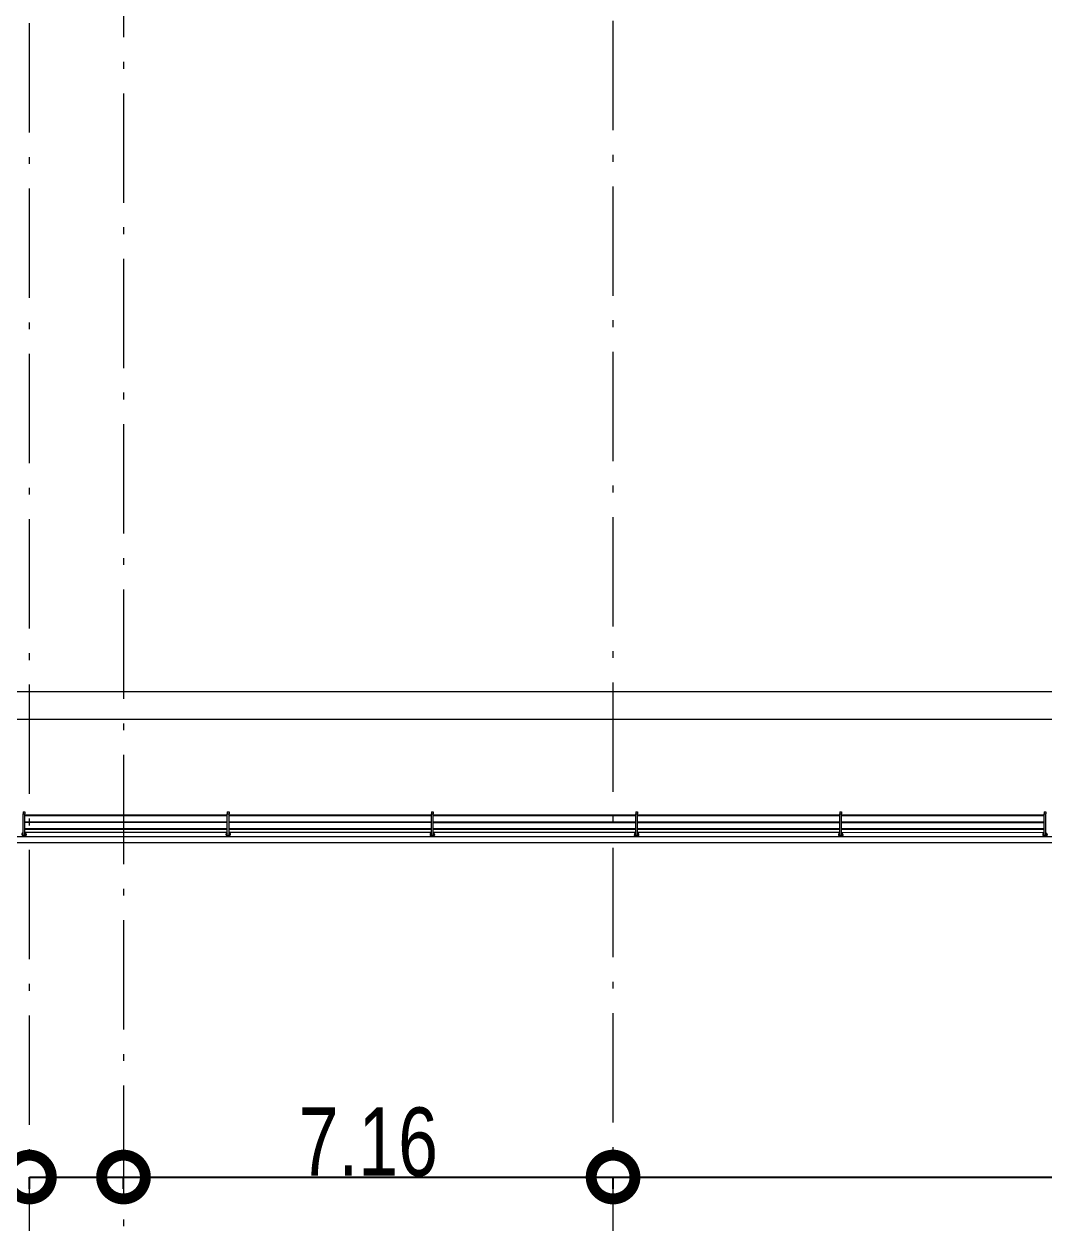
# Model space of a CAD drawing. Header units: metres. Extents: x -55 to 260, y -121 to 64.
# Drawn here: x -12.27 to 2.67, y -106.75 to -89.19 of the extents above; entities that cross this region are included whole.
import ezdxf

# ---------------------------------------------------------------- set-up
doc = ezdxf.new("R2010")
doc.units = ezdxf.units.M
doc.linetypes.add('01_Grid', pattern=[2.32, 1.6, -0.36, 0, -0.36])
for name, color, linetype, lineweight in [('0-1', 7, 'Continuous', 5), ('03EJES-1', 1, '01_Grid', 5), ('31COTAS', 1, 'Continuous', 5), ('46BANQ-1', 253, 'Continuous', 5), ('55BARANDAL-1', 253, 'Continuous', 5)]:
    doc.layers.add(name, color=color, linetype=linetype, lineweight=lineweight)
doc.styles.add('Arial_1', font='arial.ttf', dxfattribs={"width": 0.75, "height": 1})
doc.dimstyles.new('Standard__0_00_', dxfattribs={"dimscale": 0.3048, "dimtxt": 1.020259, "dimasz": 4.199475, "dimexe": 0, "dimexo": 1.312336, "dimgap": 0, "dimtad": 1, "dimrnd": 0.01, "dimzin": 0, "dimdsep": 46, "dimtxsty": 'Arial_1', "dimblk1": 'DOTSMALL', "dimblk2": 'DOTSMALL', "dimsah": 1, "dimcen": 0.09, "dimazin": 0, "dimtfac": 1, "dimtdec": 4, "dimtix": 1, "dimtmove": 0, "dimatfit": 3, "dimfxl": 1, "dimtvp": 1, "dimtolj": 1, "dimtzin": 0, "dimarcsym": 2})
doc.dimstyles.new('Standard__0_00__1', dxfattribs={"dimscale": 0.3048, "dimtxt": 1.020259, "dimasz": 4.199475, "dimexe": 0, "dimexo": 1.312336, "dimgap": 0, "dimtad": 1, "dimrnd": 0.01, "dimzin": 0, "dimdsep": 46, "dimtxsty": 'Arial_1', "dimblk1": 'DOTSMALL', "dimblk2": 'DOTSMALL', "dimsah": 1, "dimcen": 0.09, "dimazin": 0, "dimtfac": 1, "dimtdec": 4, "dimtix": 1, "dimtmove": 1, "dimatfit": 3, "dimfxl": 1, "dimtvp": 1, "dimtolj": 1, "dimtzin": 0, "dimarcsym": 2})

# ---------------------------------------------------------------- blocks, each defined once
blk = doc.blocks.new('Railing - Wire Post - Chainlink 2-V341-A1 _ A700')
at = {"layer": '55BARANDAL-1'}
for p, q in [((-0.331, 0.013), (-0.331, -0.012)), ((-0.331, 0.013), (-0.317, 0.013)), ((-0.317, 0.013), (-0.311, 0.013)), ((-0.311, 0.013), (-0.304, 0.013)), ((-0.304, 0.013), (-0.304, -0.012)), ((0.013, 0.013), (-0.304, 0.013)), ((0.013, -0.012), (0.013, 0.013)), ((-0.331, -0.012), (-0.317, -0.012)), ((-0.317, -0.012), (-0.311, -0.012)), ((-0.311, -0.012), (-0.304, -0.012)), ((0.013, -0.012), (-0.304, -0.012))]:
    blk.add_line(p, q, dxfattribs=at)
for radius, start, end in [(0.0301, 206.3748, 2.2872), (0.0301, 206.3748, 2.2872), (0.0301, 2.2872, 148.7371), (0.0301, 2.2872, 148.7371), (0.0251, 0, 150), (0.0251, 135, 150), (0.0251, 210, 0), (0.0251, 210, 0), (0.0251, 90, 148.3274), (0.0251, 60, 120), (0.0251, 270, 90), (0.0251, 0, 45), (0.0301, 336.4472, 2.2872), (0.0301, 336.4472, 2.2872), (0.0301, 336.4472, 2.2872), (0.0301, 336.4472, 2.2872), (0.0301, 336.4472, 2.2872), (0.0301, 336.4472, 2.2872), (0.0301, 336.4472, 2.2872), (0.0301, 336.4472, 2.2872), (0.0301, 336.4472, 2.2872), (0.0301, 336.4472, 2.2872), (0.0301, 2.2872, 16.9322), (0.0301, 2.2872, 16.9322), (0.0301, 2.2872, 16.9322), (0.0301, 2.2872, 16.9322), (0.0301, 2.2872, 16.9322), (0.0301, 2.2872, 16.9322), (0.0301, 2.2872, 16.9322), (0.0301, 2.2872, 16.9322), (0.0301, 2.2872, 16.9322), (0.0301, 2.2872, 16.9322), (0.0251, 211.6726, 270)]:
    blk.add_arc((0, 0), radius, start, end, dxfattribs=at)
blk = doc.blocks.new('Railing - Wire Post - Chainlink 2-V342-A1 _ A700')
at = {"layer": '55BARANDAL-1'}
for p, q in [((-0.331, 0.013), (-0.331, -0.012)), ((-0.331, 0.013), (-0.317, 0.013)), ((-0.317, 0.013), (-0.311, 0.013)), ((-0.311, 0.013), (-0.304, 0.013)), ((-0.304, 0.013), (-0.304, -0.012)), ((0.013, 0.013), (-0.304, 0.013)), ((0.013, -0.012), (0.013, 0.013)), ((-0.331, -0.012), (-0.317, -0.012)), ((-0.317, -0.012), (-0.311, -0.012)), ((-0.311, -0.012), (-0.304, -0.012)), ((0.013, -0.012), (-0.304, -0.012))]:
    blk.add_line(p, q, dxfattribs=at)
for radius, start, end in [(0.0301, 206.3748, 2.2872), (0.0301, 206.3748, 2.2872), (0.0301, 2.2872, 148.7371), (0.0301, 2.2872, 148.7371), (0.0251, 0, 150), (0.0251, 0, 150), (0.0251, 210, 0), (0.0251, 210, 0), (0.0251, 90, 148.3274), (0.0251, 270, 90), (0.0301, 336.3846, 2.2872), (0.0301, 336.3846, 2.2872), (0.0301, 336.3846, 2.2872), (0.0301, 336.3846, 2.2872), (0.0301, 336.3846, 2.2872), (0.0301, 336.3846, 2.2872), (0.0301, 336.3846, 2.2872), (0.0301, 336.3846, 2.2872), (0.0301, 336.3846, 2.2872), (0.0301, 336.3846, 2.2872), (0.0301, 2.2872, 16.9322), (0.0301, 2.2872, 16.9322), (0.0301, 2.2872, 16.9322), (0.0301, 2.2872, 16.9322), (0.0301, 2.2872, 16.9322), (0.0301, 2.2872, 16.9322), (0.0301, 2.2872, 16.9322), (0.0301, 2.2872, 16.9322), (0.0301, 2.2872, 16.9322), (0.0301, 2.2872, 16.9322), (0.0251, 211.6726, 270)]:
    blk.add_arc((0, 0), radius, start, end, dxfattribs=at)
blk = doc.blocks.new('Railing - Wire Post - Chainlink 2-V343-A1 _ A700')
at = {"layer": '55BARANDAL-1'}
for p, q in [((-0.331, 0.013), (-0.331, -0.012)), ((-0.331, 0.013), (-0.317, 0.013)), ((-0.317, 0.013), (-0.311, 0.013)), ((-0.311, 0.013), (-0.304, 0.013)), ((-0.304, 0.013), (-0.304, -0.012)), ((0.013, 0.013), (-0.304, 0.013)), ((0.013, -0.012), (0.013, 0.013)), ((-0.331, -0.012), (-0.317, -0.012)), ((-0.317, -0.012), (-0.311, -0.012)), ((-0.311, -0.012), (-0.304, -0.012)), ((0.013, -0.012), (-0.304, -0.012))]:
    blk.add_line(p, q, dxfattribs=at)
for radius, start, end in [(0.0301, 206.3748, 2.2872), (0.0301, 206.3748, 2.2872), (0.0301, 2.2872, 148.7371), (0.0301, 2.2872, 148.7371), (0.0251, 0, 150), (0.0251, 0, 150), (0.0251, 210, 0), (0.0251, 210, 0), (0.0251, 90, 148.3274), (0.0251, 270, 90), (0.0301, 336.322, 2.2872), (0.0301, 336.322, 2.2872), (0.0301, 336.322, 2.2872), (0.0301, 336.322, 2.2872), (0.0301, 336.322, 2.2872), (0.0301, 336.322, 2.2872), (0.0301, 336.322, 2.2872), (0.0301, 336.322, 2.2872), (0.0301, 336.322, 2.2872), (0.0301, 336.322, 2.2872), (0.0301, 2.2872, 16.9322), (0.0301, 2.2872, 16.9322), (0.0301, 2.2872, 16.9322), (0.0301, 2.2872, 16.9322), (0.0301, 2.2872, 16.9322), (0.0301, 2.2872, 16.9322), (0.0301, 2.2872, 16.9322), (0.0301, 2.2872, 16.9322), (0.0301, 2.2872, 16.9322), (0.0301, 2.2872, 16.9322), (0.0251, 211.6726, 270)]:
    blk.add_arc((0, 0), radius, start, end, dxfattribs=at)
blk = doc.blocks.new('Railing - Wire Post - Chainlink 2-V344-A1 _ A700')
at = {"layer": '55BARANDAL-1'}
for p, q in [((-0.331, 0.013), (-0.331, -0.012)), ((-0.331, 0.013), (-0.317, 0.013)), ((-0.317, 0.013), (-0.311, 0.013)), ((-0.311, 0.013), (-0.304, 0.013)), ((-0.304, 0.013), (-0.304, -0.012)), ((0.013, 0.013), (-0.304, 0.013)), ((0.013, -0.012), (0.013, 0.013)), ((-0.331, -0.012), (-0.317, -0.012)), ((-0.317, -0.012), (-0.311, -0.012)), ((-0.311, -0.012), (-0.304, -0.012)), ((0.013, -0.012), (-0.304, -0.012))]:
    blk.add_line(p, q, dxfattribs=at)
for radius, start, end in [(0.0301, 206.3748, 2.2872), (0.0301, 206.3748, 2.2872), (0.0301, 2.2872, 148.7371), (0.0301, 2.2872, 148.7371), (0.0251, 0, 150), (0.0251, 0, 150), (0.0251, 210, 0), (0.0251, 210, 0), (0.0251, 90, 148.3274), (0.0251, 270, 90), (0.0301, 336.2594, 2.2872), (0.0301, 336.2594, 2.2872), (0.0301, 336.2594, 2.2872), (0.0301, 336.2594, 2.2872), (0.0301, 336.2594, 2.2872), (0.0301, 336.2594, 2.2872), (0.0301, 336.2594, 2.2872), (0.0301, 336.2594, 2.2872), (0.0301, 336.2594, 2.2872), (0.0301, 336.2594, 2.2872), (0.0301, 2.2872, 16.9322), (0.0301, 2.2872, 16.9322), (0.0301, 2.2872, 16.9322), (0.0301, 2.2872, 16.9322), (0.0301, 2.2872, 16.9322), (0.0301, 2.2872, 16.9322), (0.0301, 2.2872, 16.9322), (0.0301, 2.2872, 16.9322), (0.0301, 2.2872, 16.9322), (0.0301, 2.2872, 16.9322), (0.0251, 211.6726, 270)]:
    blk.add_arc((0, 0), radius, start, end, dxfattribs=at)
blk = doc.blocks.new('Railing - Wire Post - Chainlink 2-V345-A1 _ A700')
at = {"layer": '55BARANDAL-1'}
for p, q in [((-0.331, 0.012), (-0.317, 0.012)), ((-0.331, 0.012), (-0.331, -0.013)), ((-0.317, 0.012), (-0.311, 0.012)), ((-0.311, 0.012), (-0.304, 0.012)), ((-0.304, 0.012), (-0.304, -0.013)), ((0.013, 0.012), (-0.304, 0.012)), ((0.013, -0.013), (0.013, 0.012)), ((-0.331, -0.013), (-0.317, -0.013)), ((-0.317, -0.013), (-0.311, -0.013)), ((-0.311, -0.013), (-0.304, -0.013)), ((0.013, -0.013), (-0.304, -0.013))]:
    blk.add_line(p, q, dxfattribs=at)
for radius, start, end in [(0.0301, 206.3748, 2.2872), (0.0301, 206.3748, 2.2872), (0.0301, 2.2872, 148.7371), (0.0301, 2.2872, 148.7371), (0.0251, 0, 150), (0.0251, 0, 150), (0.0251, 210, 0), (0.0251, 210, 0), (0.0251, 90, 148.3274), (0.0251, 270, 90), (0.0301, 336.1968, 2.2872), (0.0301, 336.1968, 2.2872), (0.0301, 336.1968, 2.2872), (0.0301, 336.1968, 2.2872), (0.0301, 336.1968, 2.2872), (0.0301, 336.1968, 2.2872), (0.0301, 336.1968, 2.2872), (0.0301, 336.1968, 2.2872), (0.0301, 336.1968, 2.2872), (0.0301, 336.1968, 2.2872), (0.0301, 2.2872, 16.9322), (0.0301, 2.2872, 16.9322), (0.0301, 2.2872, 16.9322), (0.0301, 2.2872, 16.9322), (0.0301, 2.2872, 16.9322), (0.0301, 2.2872, 16.9322), (0.0301, 2.2872, 16.9322), (0.0301, 2.2872, 16.9322), (0.0301, 2.2872, 16.9322), (0.0301, 2.2872, 16.9322), (0.0251, 211.6726, 270)]:
    blk.add_arc((0, 0), radius, start, end, dxfattribs=at)
blk = doc.blocks.new('Railing - Wire Post - Chainlink 2-V346-A1 _ A700')
at = {"layer": '55BARANDAL-1'}
for p, q in [((-0.331, 0.012), (-0.317, 0.012)), ((-0.331, 0.012), (-0.331, -0.013)), ((-0.317, 0.012), (-0.311, 0.012)), ((-0.311, 0.012), (-0.304, 0.012)), ((-0.304, 0.012), (-0.304, -0.013)), ((0.013, 0.012), (-0.304, 0.012)), ((0.013, -0.013), (0.013, 0.012)), ((-0.331, -0.013), (-0.317, -0.013)), ((-0.317, -0.013), (-0.311, -0.013)), ((-0.311, -0.013), (-0.304, -0.013)), ((0.013, -0.013), (-0.304, -0.013))]:
    blk.add_line(p, q, dxfattribs=at)
for radius, start, end in [(0.0301, 206.3748, 2.2872), (0.0301, 206.3748, 2.2872), (0.0301, 2.2872, 148.7371), (0.0301, 2.2872, 148.7371), (0.0251, 0, 150), (0.0251, 0, 150), (0.0251, 210, 0), (0.0251, 210, 0), (0.0251, 90, 148.3274), (0.0251, 270, 90), (0.0301, 336.1342, 2.2872), (0.0301, 336.1342, 2.2872), (0.0301, 336.1342, 2.2872), (0.0301, 336.1342, 2.2872), (0.0301, 336.1342, 2.2872), (0.0301, 336.1342, 2.2872), (0.0301, 336.1342, 2.2872), (0.0301, 336.1342, 2.2872), (0.0301, 336.1342, 2.2872), (0.0301, 336.1342, 2.2872), (0.0301, 2.2872, 16.9322), (0.0301, 2.2872, 16.9322), (0.0301, 2.2872, 16.9322), (0.0301, 2.2872, 16.9322), (0.0301, 2.2872, 16.9322), (0.0301, 2.2872, 16.9322), (0.0301, 2.2872, 16.9322), (0.0301, 2.2872, 16.9322), (0.0301, 2.2872, 16.9322), (0.0301, 2.2872, 16.9322), (0.0251, 211.6726, 270)]:
    blk.add_arc((0, 0), radius, start, end, dxfattribs=at)
blk = doc.blocks.new('Railing - Railing-8574736-A1 _ A700')
at = {"layer": '55BARANDAL-1'}
for p, q in [((-9.296, -100.767), (-12.259, -100.767)), ((-12.259, -100.771), (-9.296, -100.771)), ((-6.307, -100.768), (-9.271, -100.767)), ((-9.271, -100.771), (-6.307, -100.772)), ((-3.319, -100.768), (-6.282, -100.768)), ((-6.282, -100.772), (-3.319, -100.772)), ((-0.331, -100.768), (-3.294, -100.768)), ((-3.294, -100.772), (-0.331, -100.772)), ((2.657, -100.768), (-0.306, -100.768)), ((-0.306, -100.772), (2.657, -100.772)), ((-9.296, -100.867), (-12.259, -100.867)), ((-12.259, -100.871), (-9.296, -100.871)), ((-9.296, -100.967), (-12.259, -100.967)), ((-12.259, -100.971), (-9.296, -100.971)), ((-6.307, -100.868), (-9.271, -100.867)), ((-9.271, -100.871), (-6.307, -100.872)), ((-6.307, -100.968), (-9.271, -100.967)), ((-9.271, -100.971), (-6.307, -100.972)), ((-3.319, -100.868), (-6.282, -100.868)), ((-6.282, -100.872), (-3.319, -100.872)), ((-3.319, -100.968), (-6.282, -100.968)), ((-6.282, -100.972), (-3.319, -100.972)), ((-0.331, -100.868), (-3.294, -100.868)), ((-3.294, -100.872), (-0.331, -100.872)), ((-0.331, -100.968), (-3.294, -100.968)), ((-3.294, -100.972), (-0.331, -100.972)), ((2.657, -100.868), (-0.306, -100.868)), ((-0.306, -100.872), (2.657, -100.872)), ((2.657, -100.968), (-0.306, -100.968)), ((-0.306, -100.972), (2.657, -100.972)), ((-33.162, -101.076), (229.742, -101.091)), ((-9.296, -101.022), (-12.259, -101.022)), ((-6.307, -101.022), (-9.271, -101.022)), ((-3.319, -101.022), (-6.282, -101.022)), ((-0.331, -101.022), (-3.294, -101.022)), ((2.657, -101.023), (-0.306, -101.022))]:
    blk.add_line(p, q, dxfattribs=at)
at = {"extrusion": (0, 0, -1), "zscale": -1, "rotation": 270.0033261339385}
for name, p in [('Railing - Wire Post - Chainlink 2-V341-A1 _ A700', (12.271, -101.049)), ('Railing - Wire Post - Chainlink 2-V342-A1 _ A700', (9.283, -101.049)), ('Railing - Wire Post - Chainlink 2-V343-A1 _ A700', (6.295, -101.05)), ('Railing - Wire Post - Chainlink 2-V344-A1 _ A700', (3.307, -101.05)), ('Railing - Wire Post - Chainlink 2-V345-A1 _ A700', (0.319, -101.05)), ('Railing - Wire Post - Chainlink 2-V346-A1 _ A700', (-2.67, -101.05))]:
    blk.add_blockref(name, p, dxfattribs=at)
blk = doc.blocks.new('22011_AR_rvt-1-A1 _ A700')
at = {"layer": '46BANQ-1'}
for p, q in [((-9.828, -98.96), (-19.828, -98.96)), ((0.398, -98.96), (-9.828, -98.96)), ((10.172, -98.96), (0.398, -98.96)), ((-25.692, -99.36), (20.175, -99.36)), ((20.185, -101.174), (-32.861, -101.171))]:
    blk.add_line(p, q, dxfattribs=at)
at = {"layer": '55BARANDAL-1'}
blk.add_blockref('Railing - Railing-8574736-A1 _ A700', (0, 0), dxfattribs=at)
blk = doc.blocks.new('Railing - Wire Post - Chainlink 2-V715-A1 _ A700')
at = {"layer": '55BARANDAL-1'}
for p, q in [((-0.331, 0.013), (-0.331, -0.012)), ((-0.331, 0.013), (-0.323, 0.013)), ((-0.323, 0.013), (-0.317, 0.013)), ((-0.317, 0.013), (-0.311, 0.013)), ((-0.311, 0.013), (-0.304, 0.013)), ((-0.304, 0.013), (-0.304, -0.012)), ((0.013, 0.013), (-0.304, 0.013)), ((0.013, -0.012), (0.013, 0.013)), ((-0.331, -0.012), (-0.323, -0.012)), ((-0.323, -0.012), (-0.317, -0.012)), ((-0.317, -0.012), (-0.311, -0.012)), ((-0.311, -0.012), (-0.304, -0.012)), ((0.013, -0.012), (-0.304, -0.012))]:
    blk.add_line(p, q, dxfattribs=at)
for radius, start, end in [(0.0301, 206.3748, 2.2872), (0.0301, 206.3748, 2.2872), (0.0301, 2.2872, 148.7371), (0.0301, 2.2872, 148.7371), (0.0251, 0, 150), (0.0251, 135, 150), (0.0251, 210, 0), (0.0251, 210, 0), (0.0251, 90, 148.3274), (0.0251, 60, 120), (0.0251, 270, 90), (0.0251, 0, 45), (0.0301, 336.4472, 2.2872), (0.0301, 336.4472, 2.2872), (0.0301, 336.4472, 2.2872), (0.0301, 336.4472, 2.2872), (0.0301, 336.4472, 2.2872), (0.0301, 336.4472, 2.2872), (0.0301, 336.4472, 2.2872), (0.0301, 336.4472, 2.2872), (0.0301, 336.4472, 2.2872), (0.0301, 336.4472, 2.2872), (0.0301, 2.2872, 16.9322), (0.0301, 2.2872, 16.9322), (0.0301, 2.2872, 16.9322), (0.0301, 2.2872, 16.9322), (0.0301, 2.2872, 16.9322), (0.0301, 2.2872, 16.9322), (0.0301, 2.2872, 16.9322), (0.0301, 2.2872, 16.9322), (0.0301, 2.2872, 16.9322), (0.0301, 2.2872, 16.9322), (0.0251, 211.6726, 270)]:
    blk.add_arc((0, 0), radius, start, end, dxfattribs=at)
blk = doc.blocks.new('Railing - Wire Post - Chainlink 2-V716-A1 _ A700')
at = {"layer": '55BARANDAL-1'}
for p, q in [((-0.331, 0.013), (-0.331, -0.012)), ((-0.331, 0.013), (-0.323, 0.013)), ((-0.323, 0.013), (-0.317, 0.013)), ((-0.317, 0.013), (-0.311, 0.013)), ((-0.311, 0.013), (-0.304, 0.013)), ((-0.304, 0.013), (-0.304, -0.012)), ((0.013, 0.013), (-0.304, 0.013)), ((0.013, -0.012), (0.013, 0.013)), ((-0.331, -0.012), (-0.323, -0.012)), ((-0.323, -0.012), (-0.317, -0.012)), ((-0.317, -0.012), (-0.311, -0.012)), ((-0.311, -0.012), (-0.304, -0.012)), ((0.013, -0.012), (-0.304, -0.012))]:
    blk.add_line(p, q, dxfattribs=at)
for radius, start, end in [(0.0301, 206.3748, 2.2872), (0.0301, 206.3748, 2.2872), (0.0301, 2.2872, 148.7371), (0.0301, 2.2872, 148.7371), (0.0251, 0, 150), (0.0251, 0, 150), (0.0251, 210, 0), (0.0251, 210, 0), (0.0251, 90, 148.3274), (0.0251, 270, 90), (0.0301, 336.3846, 2.2872), (0.0301, 336.3846, 2.2872), (0.0301, 336.3846, 2.2872), (0.0301, 336.3846, 2.2872), (0.0301, 336.3846, 2.2872), (0.0301, 336.3846, 2.2872), (0.0301, 336.3846, 2.2872), (0.0301, 336.3846, 2.2872), (0.0301, 336.3846, 2.2872), (0.0301, 336.3846, 2.2872), (0.0301, 2.2872, 16.9322), (0.0301, 2.2872, 16.9322), (0.0301, 2.2872, 16.9322), (0.0301, 2.2872, 16.9322), (0.0301, 2.2872, 16.9322), (0.0301, 2.2872, 16.9322), (0.0301, 2.2872, 16.9322), (0.0301, 2.2872, 16.9322), (0.0301, 2.2872, 16.9322), (0.0301, 2.2872, 16.9322), (0.0251, 211.6726, 270)]:
    blk.add_arc((0, 0), radius, start, end, dxfattribs=at)
blk = doc.blocks.new('Railing - Wire Post - Chainlink 2-V717-A1 _ A700')
at = {"layer": '55BARANDAL-1'}
for p, q in [((-0.331, 0.013), (-0.331, -0.012)), ((-0.331, 0.013), (-0.323, 0.013)), ((-0.323, 0.013), (-0.317, 0.013)), ((-0.317, 0.013), (-0.311, 0.013)), ((-0.311, 0.013), (-0.304, 0.013)), ((-0.304, 0.013), (-0.304, -0.012)), ((0.013, 0.013), (-0.304, 0.013)), ((0.013, -0.012), (0.013, 0.013)), ((-0.331, -0.012), (-0.323, -0.012)), ((-0.323, -0.012), (-0.317, -0.012)), ((-0.317, -0.012), (-0.311, -0.012)), ((-0.311, -0.012), (-0.304, -0.012)), ((0.013, -0.012), (-0.304, -0.012))]:
    blk.add_line(p, q, dxfattribs=at)
for radius, start, end in [(0.0301, 206.3748, 2.2872), (0.0301, 206.3748, 2.2872), (0.0301, 2.2872, 148.7371), (0.0301, 2.2872, 148.7371), (0.0251, 0, 150), (0.0251, 0, 150), (0.0251, 210, 0), (0.0251, 210, 0), (0.0251, 90, 148.3274), (0.0251, 270, 90), (0.0301, 336.322, 2.2872), (0.0301, 336.322, 2.2872), (0.0301, 336.322, 2.2872), (0.0301, 336.322, 2.2872), (0.0301, 336.322, 2.2872), (0.0301, 336.322, 2.2872), (0.0301, 336.322, 2.2872), (0.0301, 336.322, 2.2872), (0.0301, 336.322, 2.2872), (0.0301, 336.322, 2.2872), (0.0301, 2.2872, 16.9322), (0.0301, 2.2872, 16.9322), (0.0301, 2.2872, 16.9322), (0.0301, 2.2872, 16.9322), (0.0301, 2.2872, 16.9322), (0.0301, 2.2872, 16.9322), (0.0301, 2.2872, 16.9322), (0.0301, 2.2872, 16.9322), (0.0301, 2.2872, 16.9322), (0.0301, 2.2872, 16.9322), (0.0251, 211.6726, 270)]:
    blk.add_arc((0, 0), radius, start, end, dxfattribs=at)
blk = doc.blocks.new('Railing - Wire Post - Chainlink 2-V718-A1 _ A700')
at = {"layer": '55BARANDAL-1'}
for p, q in [((-0.331, 0.013), (-0.331, -0.013)), ((-0.331, 0.013), (-0.323, 0.013)), ((-0.323, 0.013), (-0.317, 0.013)), ((-0.317, 0.013), (-0.311, 0.013)), ((-0.311, 0.013), (-0.304, 0.013)), ((-0.304, 0.013), (-0.304, -0.013)), ((0.013, 0.013), (-0.304, 0.013)), ((0.013, -0.013), (0.013, 0.013)), ((-0.331, -0.013), (-0.323, -0.013)), ((-0.323, -0.013), (-0.317, -0.013)), ((-0.317, -0.013), (-0.311, -0.013)), ((-0.311, -0.013), (-0.304, -0.013)), ((0.013, -0.013), (-0.304, -0.013))]:
    blk.add_line(p, q, dxfattribs=at)
for radius, start, end in [(0.0301, 206.3748, 2.2872), (0.0301, 206.3748, 2.2872), (0.0301, 2.2872, 148.7371), (0.0301, 2.2872, 148.7371), (0.0251, 0, 150), (0.0251, 0, 150), (0.0251, 210, 0), (0.0251, 210, 0), (0.0251, 90, 148.3274), (0.0251, 270, 90), (0.0301, 336.2594, 2.2872), (0.0301, 336.2594, 2.2872), (0.0301, 336.2594, 2.2872), (0.0301, 336.2594, 2.2872), (0.0301, 336.2594, 2.2872), (0.0301, 336.2594, 2.2872), (0.0301, 336.2594, 2.2872), (0.0301, 336.2594, 2.2872), (0.0301, 336.2594, 2.2872), (0.0301, 336.2594, 2.2872), (0.0301, 2.2872, 16.9322), (0.0301, 2.2872, 16.9322), (0.0301, 2.2872, 16.9322), (0.0301, 2.2872, 16.9322), (0.0301, 2.2872, 16.9322), (0.0301, 2.2872, 16.9322), (0.0301, 2.2872, 16.9322), (0.0301, 2.2872, 16.9322), (0.0301, 2.2872, 16.9322), (0.0301, 2.2872, 16.9322), (0.0251, 211.6726, 270)]:
    blk.add_arc((0, 0), radius, start, end, dxfattribs=at)
blk = doc.blocks.new('Railing - Wire Post - Chainlink 2-V719-A1 _ A700')
at = {"layer": '55BARANDAL-1'}
for p, q in [((-0.331, 0.013), (-0.331, -0.012)), ((-0.331, 0.013), (-0.323, 0.013)), ((-0.323, 0.013), (-0.317, 0.013)), ((-0.317, 0.013), (-0.311, 0.013)), ((-0.311, 0.013), (-0.304, 0.013)), ((-0.304, 0.013), (-0.304, -0.012)), ((0.013, 0.013), (-0.304, 0.013)), ((0.013, -0.012), (0.013, 0.013)), ((-0.331, -0.012), (-0.323, -0.012)), ((-0.323, -0.012), (-0.317, -0.012)), ((-0.317, -0.012), (-0.311, -0.012)), ((-0.311, -0.012), (-0.304, -0.012)), ((0.013, -0.012), (-0.304, -0.012))]:
    blk.add_line(p, q, dxfattribs=at)
for radius, start, end in [(0.0301, 206.3748, 2.2872), (0.0301, 206.3748, 2.2872), (0.0301, 2.2872, 148.7371), (0.0301, 2.2872, 148.7371), (0.0251, 0, 150), (0.0251, 0, 150), (0.0251, 210, 0), (0.0251, 210, 0), (0.0251, 90, 148.3274), (0.0251, 270, 90), (0.0301, 336.1968, 2.2872), (0.0301, 336.1968, 2.2872), (0.0301, 336.1968, 2.2872), (0.0301, 336.1968, 2.2872), (0.0301, 336.1968, 2.2872), (0.0301, 336.1968, 2.2872), (0.0301, 336.1968, 2.2872), (0.0301, 336.1968, 2.2872), (0.0301, 336.1968, 2.2872), (0.0301, 336.1968, 2.2872), (0.0301, 2.2872, 16.9322), (0.0301, 2.2872, 16.9322), (0.0301, 2.2872, 16.9322), (0.0301, 2.2872, 16.9322), (0.0301, 2.2872, 16.9322), (0.0301, 2.2872, 16.9322), (0.0301, 2.2872, 16.9322), (0.0301, 2.2872, 16.9322), (0.0301, 2.2872, 16.9322), (0.0301, 2.2872, 16.9322), (0.0251, 211.6726, 270)]:
    blk.add_arc((0, 0), radius, start, end, dxfattribs=at)
blk = doc.blocks.new('Railing - Wire Post - Chainlink 2-V720-A1 _ A700')
at = {"layer": '55BARANDAL-1'}
for p, q in [((-0.331, 0.012), (-0.323, 0.012)), ((-0.331, 0.012), (-0.331, -0.013)), ((-0.323, 0.012), (-0.317, 0.012)), ((-0.317, 0.012), (-0.311, 0.012)), ((-0.311, 0.012), (-0.304, 0.012)), ((-0.304, 0.012), (-0.304, -0.013)), ((0.013, 0.012), (-0.304, 0.012)), ((0.013, -0.013), (0.013, 0.012)), ((-0.331, -0.013), (-0.323, -0.013)), ((-0.323, -0.013), (-0.317, -0.013)), ((-0.317, -0.013), (-0.311, -0.013)), ((-0.311, -0.013), (-0.304, -0.013)), ((0.013, -0.013), (-0.304, -0.013))]:
    blk.add_line(p, q, dxfattribs=at)
for radius, start, end in [(0.0301, 206.3748, 2.2872), (0.0301, 206.3748, 2.2872), (0.0301, 2.2872, 148.7371), (0.0301, 2.2872, 148.7371), (0.0251, 0, 150), (0.0251, 0, 150), (0.0251, 210, 0), (0.0251, 210, 0), (0.0251, 90, 148.3274), (0.0251, 270, 90), (0.0301, 336.1342, 2.2872), (0.0301, 336.1342, 2.2872), (0.0301, 336.1342, 2.2872), (0.0301, 336.1342, 2.2872), (0.0301, 336.1342, 2.2872), (0.0301, 336.1342, 2.2872), (0.0301, 336.1342, 2.2872), (0.0301, 336.1342, 2.2872), (0.0301, 336.1342, 2.2872), (0.0301, 336.1342, 2.2872), (0.0301, 2.2872, 16.9322), (0.0301, 2.2872, 16.9322), (0.0301, 2.2872, 16.9322), (0.0301, 2.2872, 16.9322), (0.0301, 2.2872, 16.9322), (0.0301, 2.2872, 16.9322), (0.0301, 2.2872, 16.9322), (0.0301, 2.2872, 16.9322), (0.0301, 2.2872, 16.9322), (0.0301, 2.2872, 16.9322), (0.0251, 211.6726, 270)]:
    blk.add_arc((0, 0), radius, start, end, dxfattribs=at)
blk = doc.blocks.new('Railing - Railing-V756-A1 _ A700')
at = {"layer": '55BARANDAL-1'}
for p, q in [((-9.296, -100.767), (-12.259, -100.767)), ((-12.259, -100.771), (-9.296, -100.771)), ((-6.307, -100.768), (-9.271, -100.767)), ((-9.271, -100.771), (-6.307, -100.772)), ((-3.319, -100.768), (-6.282, -100.768)), ((-6.282, -100.772), (-3.319, -100.772)), ((-0.331, -100.768), (-3.294, -100.768)), ((-3.294, -100.772), (-0.331, -100.772)), ((2.657, -100.768), (-0.306, -100.768)), ((-0.306, -100.772), (2.657, -100.772)), ((-9.296, -100.867), (-12.259, -100.867)), ((-12.259, -100.871), (-9.296, -100.871)), ((-9.296, -100.967), (-12.259, -100.967)), ((-12.259, -100.971), (-9.296, -100.971)), ((-6.307, -100.868), (-9.271, -100.867)), ((-9.271, -100.871), (-6.307, -100.872)), ((-6.307, -100.968), (-9.271, -100.967)), ((-9.271, -100.971), (-6.307, -100.972)), ((-3.319, -100.868), (-6.282, -100.868)), ((-6.282, -100.872), (-3.319, -100.872)), ((-3.319, -100.968), (-6.282, -100.968)), ((-6.282, -100.972), (-3.319, -100.972)), ((-0.331, -100.868), (-3.294, -100.868)), ((-3.294, -100.872), (-0.331, -100.872)), ((-0.331, -100.968), (-3.294, -100.968)), ((-3.294, -100.972), (-0.331, -100.972)), ((2.657, -100.868), (-0.306, -100.868)), ((-0.306, -100.872), (2.657, -100.872)), ((2.657, -100.968), (-0.306, -100.968)), ((-0.306, -100.972), (2.657, -100.972)), ((-33.162, -101.076), (229.742, -101.091)), ((-9.296, -101.022), (-12.259, -101.022)), ((-6.307, -101.022), (-9.271, -101.022)), ((-3.319, -101.022), (-6.282, -101.022)), ((-0.331, -101.022), (-3.294, -101.022)), ((2.657, -101.023), (-0.306, -101.022))]:
    blk.add_line(p, q, dxfattribs=at)
at = {"extrusion": (0, 0, -1), "zscale": -1, "rotation": 270.0033261339385}
for name, p in [('Railing - Wire Post - Chainlink 2-V715-A1 _ A700', (12.271, -101.049)), ('Railing - Wire Post - Chainlink 2-V716-A1 _ A700', (9.283, -101.049)), ('Railing - Wire Post - Chainlink 2-V717-A1 _ A700', (6.295, -101.05)), ('Railing - Wire Post - Chainlink 2-V718-A1 _ A700', (3.307, -101.05)), ('Railing - Wire Post - Chainlink 2-V719-A1 _ A700', (0.319, -101.05)), ('Railing - Wire Post - Chainlink 2-V720-A1 _ A700', (-2.67, -101.05))]:
    blk.add_blockref(name, p, dxfattribs=at)
blk = doc.blocks.new('22011_AR_rvt-2-A1 _ A700')
at = {"layer": '46BANQ-1'}
for p, q in [((-9.828, -98.96), (-19.828, -98.96)), ((0.398, -98.96), (-9.828, -98.96)), ((10.172, -98.96), (0.398, -98.96)), ((-25.692, -99.36), (20.175, -99.36)), ((20.185, -101.174), (-32.861, -101.171))]:
    blk.add_line(p, q, dxfattribs=at)
at = {"layer": '55BARANDAL-1'}
blk.add_blockref('Railing - Railing-V756-A1 _ A700', (0, 0), dxfattribs=at)
blk = doc.blocks.new('_DotSmall')
at = {"color": 0, "linetype": 'ByBlock', "const_width": 0.5}
blk.add_lwpolyline([(-0.0625, 0, 1), (0.0625, 0, 1)], format="xyb", close=True, dxfattribs=at)
blk = doc.blocks.new('DIMBLOCK23-A1 _ A700')
at = {"layer": '31COTAS', "color": 0, "lineweight": -2, "transparency": 16777216}
for p, q in [((-12.192, -106.235), (-12.192, -106.062)), ((-12.192, -106.062), (-10.815, -106.062)), ((-10.815, -106.235), (-10.815, -106.062))]:
    blk.add_line(p, q, dxfattribs=at)
at = {"layer": 'Defpoints', "color": 0, "transparency": 16777216}
for p in [(-12.192, -105.835), (-10.815, -105.835), (-10.815, -106.062)]:
    blk.add_point(p, dxfattribs=at)
at = {"layer": '31COTAS', "color": 0, "lineweight": -2, "transparency": 16777216, "xscale": 1.28, "yscale": 1.28, "zscale": 1.28, "rotation": 180}
blk.add_blockref('_DotSmall', (-12.192, -106.062), dxfattribs=at)
at = {"layer": '31COTAS', "color": 0, "lineweight": -2, "transparency": 16777216, "xscale": 1.28, "yscale": 1.28, "zscale": 1.28}
blk.add_blockref('_DotSmall', (-10.815, -106.062), dxfattribs=at)
at = {"layer": '31COTAS', "color": 0, "transparency": 16777216, "insert": (-14.646, -103.744), "char_height": 1, "width": 2.37328, "attachment_point": 1, "line_spacing_factor": 0.941778, "style": 'Arial_1'}
blk.add_mtext('\\A1;1.38', dxfattribs=at)
blk = doc.blocks.new('DIMBLOCK24-A1 _ A700')
at = {"layer": '31COTAS', "color": 0, "lineweight": -2, "transparency": 16777216}
for p, q in [((-10.815, -106.235), (-10.815, -106.062)), ((-10.815, -106.062), (-3.651, -106.062)), ((-3.651, -106.235), (-3.651, -106.062))]:
    blk.add_line(p, q, dxfattribs=at)
at = {"layer": 'Defpoints', "color": 0, "transparency": 16777216}
for p in [(-10.815, -105.835), (-3.651, -105.835), (-3.651, -106.062)]:
    blk.add_point(p, dxfattribs=at)
at = {"layer": '31COTAS', "color": 0, "lineweight": -2, "transparency": 16777216, "xscale": 1.28, "yscale": 1.28, "zscale": 1.28, "rotation": 180}
blk.add_blockref('_DotSmall', (-10.815, -106.062), dxfattribs=at)
at = {"layer": '31COTAS', "color": 0, "lineweight": -2, "transparency": 16777216, "xscale": 1.28, "yscale": 1.28, "zscale": 1.28}
blk.add_blockref('_DotSmall', (-3.651, -106.062), dxfattribs=at)
at = {"layer": '31COTAS', "color": 0, "transparency": 16777216, "insert": (-7.233, -105.551), "char_height": 1, "width": 2.37328, "attachment_point": 5, "style": 'Arial_1'}
blk.add_mtext('\\A1;7.16', dxfattribs=at)
blk = doc.blocks.new('DIMBLOCK25-A1 _ A700')
at = {"layer": '31COTAS', "color": 0, "lineweight": -2, "transparency": 16777216}
for p, q in [((-3.651, -106.235), (-3.651, -106.062)), ((-3.651, -106.062), (85.344, -106.062)), ((85.344, -106.235), (85.344, -106.062))]:
    blk.add_line(p, q, dxfattribs=at)
at = {"layer": 'Defpoints', "color": 0, "transparency": 16777216}
for p in [(-3.651, -105.835), (85.344, -105.835), (85.344, -106.062)]:
    blk.add_point(p, dxfattribs=at)
at = {"layer": '31COTAS', "color": 0, "lineweight": -2, "transparency": 16777216, "xscale": 1.28, "yscale": 1.28, "zscale": 1.28, "rotation": 180}
blk.add_blockref('_DotSmall', (-3.651, -106.062), dxfattribs=at)
at = {"layer": '31COTAS', "color": 0, "lineweight": -2, "transparency": 16777216, "xscale": 1.28, "yscale": 1.28, "zscale": 1.28}
blk.add_blockref('_DotSmall', (85.344, -106.062), dxfattribs=at)
at = {"layer": '31COTAS', "color": 0, "transparency": 16777216, "insert": (40.847, -105.551), "char_height": 1, "width": 3.05136, "attachment_point": 5, "style": 'Arial_1'}
blk.add_mtext('\\A1;88.99', dxfattribs=at)

msp = doc.modelspace()

# ---------------------------------------------------------------- linework, layer by layer
at = {"layer": '03EJES-1'}
for p, q in [((-12.192, -117.396), (-12.192, 60.317)), ((-3.651, -107.684), (-3.651, -60.727)), ((-10.815, -61.163), (-10.815, -107.037))]:
    msp.add_line(p, q, dxfattribs=at)

# ---------------------------------------------------------------- block references
at = {"layer": '0-1'}
for name in ['22011_AR_rvt-2-A1 _ A700', '22011_AR_rvt-1-A1 _ A700']:
    msp.add_blockref(name, (0, 0), dxfattribs=at)

# ---------------------------------------------------------------- dimensions: what is measured, and where the dimension line sits
at = {"layer": '31COTAS'}
dim = msp.add_linear_dim(base=(-10.815, -106.062), p1=(-12.192, -105.835), p2=(-10.815, -105.835), dimstyle='Standard__0_00__1', override={"dimpost": '<>', "dimfxl": 1.376588}, dxfattribs=at)
dim.commit()
dim.dimension.update_dxf_attribs({"geometry": 'DIMBLOCK23-A1 _ A700', "text_midpoint": (-13.46, -105.077), "dimtype": 160})
for base, p1, p2, override, picture, middle in [((-3.651, -106.062), (-10.815, -105.835), (-3.651, -105.835), {"dimpost": '<>', "dimfxl": 7.1648}, 'DIMBLOCK24-A1 _ A700', (-7.233, -105.551)), ((85.344, -106.0616), (-3.6506, -105.8353), (85.344, -105.8353), {"dimpost": '<>', "dimfxl": 88.994612}, 'DIMBLOCK25-A1 _ A700', (40.8467, -105.551))]:
    dim = msp.add_linear_dim(base=base, p1=p1, p2=p2, dimstyle='Standard__0_00_', override=override, dxfattribs=at)
    dim.commit()
    dim.dimension.update_dxf_attribs({"geometry": picture, "text_midpoint": middle})

doc.saveas('drawing.dxf')
